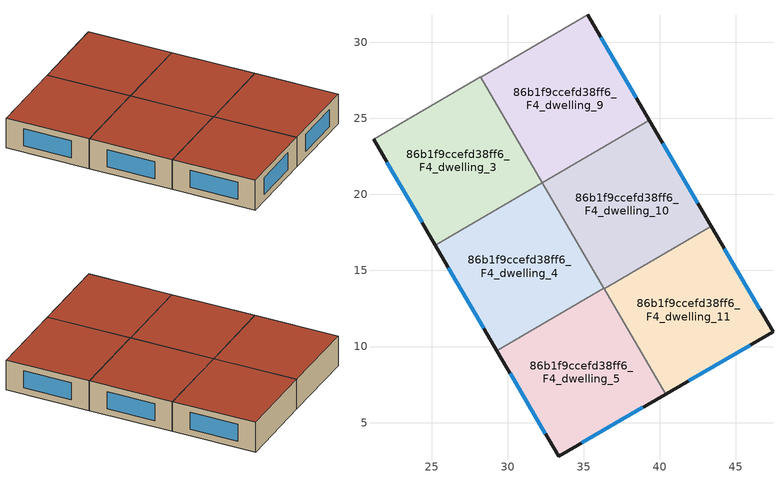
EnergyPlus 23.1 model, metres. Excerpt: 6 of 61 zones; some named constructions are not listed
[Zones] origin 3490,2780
86b1f9ccefd38ff6_F4_dwelling_10
 floor to 86b1f9ccefd38ff6_F3_dwelling_10 (EU_floor_Construction): 39.33,24.87 43.38,17.92 36.35,13.81 32.29,20.76 z12
 wall outside (EU_wall_Construction): 43.38,17.92 39.33,24.87 z12:15
 wall to 86b1f9ccefd38ff6_F4_dwelling_11 (EU_wall_Construction): 36.35,13.81 43.38,17.92 z12:15
 wall to 86b1f9ccefd38ff6_F4_dwelling_9 (EU_wall_Construction): 39.33,24.87 32.29,20.76 z12:15
 wall to 86b1f9ccefd38ff6_F4_dwelling_4 (EU_wall_Construction): 32.29,20.76 36.33,13.83 z12:15
 wall to 86b1f9ccefd38ff6_F4_dwelling_5 (EU_wall_Construction): 36.33,13.83 36.35,13.81 z12:15
 window (EU_Window_Construction): 42.51,19.41 40.19,23.38 z12.64:14.36
 roof outside (EU_roof_Construction): 43.38,17.92 39.33,24.87 32.29,20.76 36.35,13.81 z15
86b1f9ccefd38ff6_F4_dwelling_11
 floor to 86b1f9ccefd38ff6_F3_dwelling_11 (EU_floor_Construction): 43.38,17.92 47.45,10.97 40.4,6.88 36.35,13.81 z12
 wall outside (EU_wall_Construction): 40.4,6.88 47.45,10.97 43.38,17.92 z12:15
 wall to 86b1f9ccefd38ff6_F4_dwelling_5 (EU_wall_Construction): 36.35,13.81 40.4,6.88 z12:15
 window (EU_Window_Construction): 46.57,12.46 44.25,16.43 / 41.91,7.75 45.94,10.09 z12.64:14.36
 roof outside (EU_roof_Construction): 47.45,10.97 43.38,17.92 36.35,13.81 40.4,6.88 z15
86b1f9ccefd38ff6_F4_dwelling_3
 floor to 86b1f9ccefd38ff6_F3_dwelling_3 (EU_floor_Construction): 28.22,27.72 32.28,20.78 25.24,16.67 21.18,23.62 z12
 wall outside (EU_wall_Construction): 21.18,23.62 25.24,16.67 z12:15
 wall to 86b1f9ccefd38ff6_F4_dwelling_4 (EU_wall_Construction): 25.24,16.67 32.28,20.78 z12:15
 wall to 86b1f9ccefd38ff6_F4_dwelling_2 (EU_wall_Construction): 28.22,27.72 21.18,23.62 z12:15
 wall to 86b1f9ccefd38ff6_F4_dwelling_9 (EU_wall_Construction): 32.28,20.78 28.23,27.7 z12:15
 wall to 86b1f9ccefd38ff6_F4_dwelling_8 (EU_wall_Construction): 28.23,27.7 28.22,27.72 z12:15
 window (EU_Window_Construction): 22.05,22.13 24.37,18.16 z12.64:14.36
 roof outside (EU_roof_Construction): 32.28,20.78 28.22,27.72 21.18,23.62 25.24,16.67 z15
86b1f9ccefd38ff6_F4_dwelling_4
 floor to 86b1f9ccefd38ff6_F3_dwelling_4 (EU_floor_Construction): 32.28,20.78 36.33,13.83 29.3,9.72 25.24,16.67 z12
 wall outside (EU_wall_Construction): 25.24,16.67 29.3,9.72 z12:15
 wall to 86b1f9ccefd38ff6_F4_dwelling_5 (EU_wall_Construction): 29.3,9.72 36.33,13.83 z12:15
 wall to 86b1f9ccefd38ff6_F4_dwelling_9 (EU_wall_Construction): 32.29,20.76 32.28,20.78 z12:15
 window (EU_Window_Construction): 26.11,15.18 28.43,11.21 z12.64:14.36
 roof outside (EU_roof_Construction): 36.33,13.83 32.28,20.78 25.24,16.67 29.3,9.72 z15
86b1f9ccefd38ff6_F4_dwelling_5
 floor to 86b1f9ccefd38ff6_F3_dwelling_5 (EU_floor_Construction): 36.33,13.83 40.4,6.88 33.35,2.79 29.3,9.72 z12
 wall outside (EU_wall_Construction): 29.3,9.72 33.35,2.79 40.4,6.88 z12:15
 window (EU_Window_Construction): 34.86,3.66 38.89,6 / 30.17,8.24 32.48,4.27 z12.64:14.36
 roof outside (EU_roof_Construction): 40.4,6.88 36.33,13.83 29.3,9.72 33.35,2.79 z15
86b1f9ccefd38ff6_F4_dwelling_9
 floor to 86b1f9ccefd38ff6_F3_dwelling_9 (EU_floor_Construction): 35.27,31.81 39.33,24.87 32.29,20.76 28.23,27.7 z12
 wall outside (EU_wall_Construction): 39.33,24.87 35.27,31.81 z12:15
 wall to 86b1f9ccefd38ff6_F4_dwelling_8 (EU_wall_Construction): 35.27,31.81 28.23,27.7 z12:15
 window (EU_Window_Construction): 38.46,26.35 36.14,30.32 z12.64:14.36
 roof outside (EU_roof_Construction): 39.33,24.87 35.27,31.81 28.23,27.7 32.29,20.76 z15
[SCHEDULE:FILE] Column Number=1; Rows to Skip at Top=0; Number of Hours of Data=8760; Column Separator=Comma; Interpolate to Timestep=No; Minutes per Item=60; Adjust Schedule for Daylight Savings=Yes
Name | File
EU_Step8_GainSchedule_86b1f9ccefd38ff6_F4_dwelling_4_f000 | ../../schedules/86b1f9ccefd38ff6/86b1f9ccefd38ff6_F4_dwelling_4_f000_gain.csv
EU_Step8_GainSchedule_86b1f9ccefd38ff6_F4_dwelling_5_f000 | ../../schedules/86b1f9ccefd38ff6/86b1f9ccefd38ff6_F4_dwelling_5_f000_gain.csv
EU_Step8_GainSchedule_86b1f9ccefd38ff6_F4_dwelling_6_f000 | ../../schedules/86b1f9ccefd38ff6/86b1f9ccefd38ff6_F4_dwelling_6_f000_gain.csv
EU_Step8_GainSchedule_86b1f9ccefd38ff6_F4_dwelling_7_f000 | ../../schedules/86b1f9ccefd38ff6/86b1f9ccefd38ff6_F4_dwelling_7_f000_gain.csv
EU_Step8_GainSchedule_86b1f9ccefd38ff6_F4_dwelling_8_f000 | ../../schedules/86b1f9ccefd38ff6/86b1f9ccefd38ff6_F4_dwelling_8_f000_gain.csv
EU_Step8_GainSchedule_86b1f9ccefd38ff6_F4_dwelling_9_f000 | ../../schedules/86b1f9ccefd38ff6/86b1f9ccefd38ff6_F4_dwelling_9_f000_gain.csv
EU_Step8_GainSchedule_86b1f9ccefd38ff6_F4_dwelling_10_f000 | ../../schedules/86b1f9ccefd38ff6/86b1f9ccefd38ff6_F4_dwelling_10_f000_gain.csv
EU_Step8_GainSchedule_86b1f9ccefd38ff6_F4_dwelling_11_f000 | ../../schedules/86b1f9ccefd38ff6/86b1f9ccefd38ff6_F4_dwelling_11_f000_gain.csv
